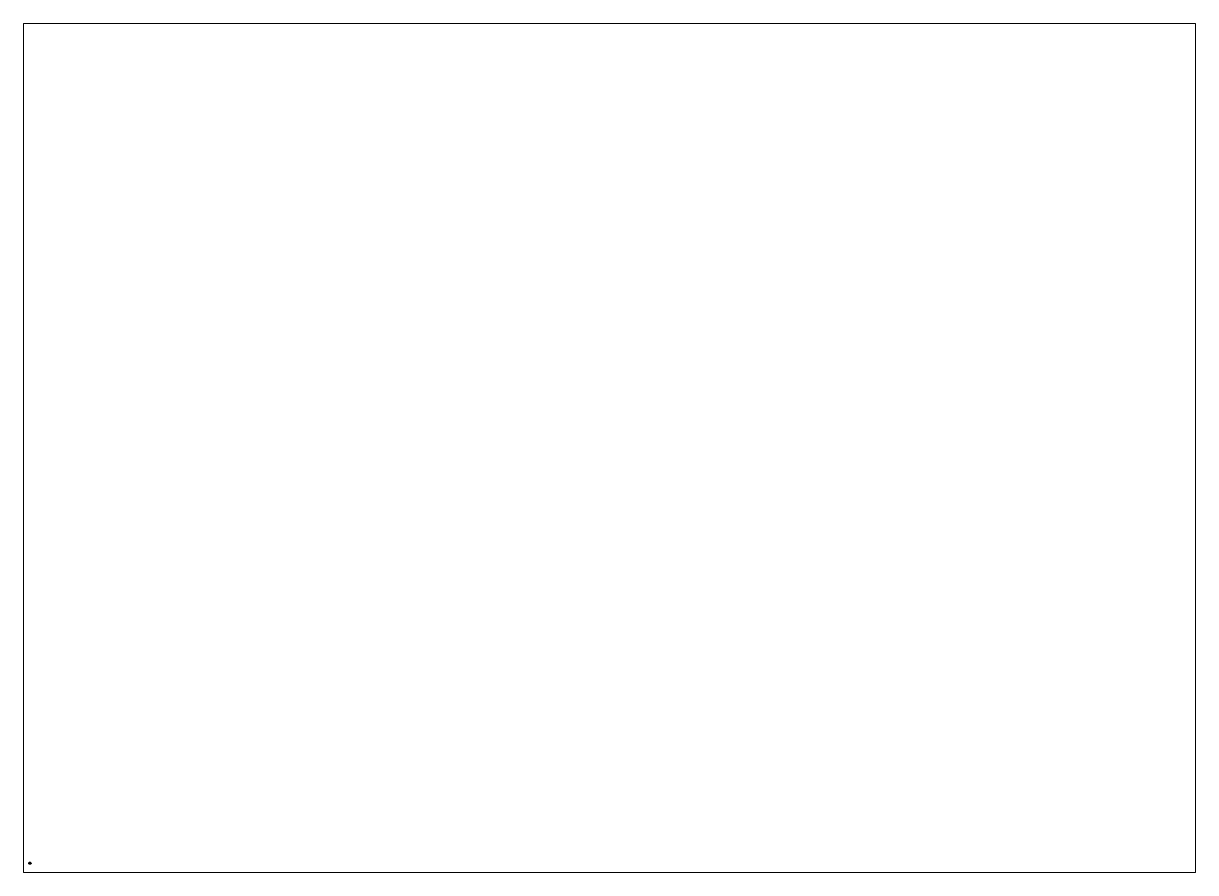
# Paper-space layout 'Layout1' of a CAD drawing. Extents: x 28 to 251, y 20 to 181.
# The model-space entities are those that its viewports show. They can reach past a viewport. Long polylines and large blocks are cut down to what shows.
import ezdxf

# ---------------------------------------------------------------- set-up
doc = ezdxf.new("R2010")
doc.units = 0
doc.layers.get('0').update_dxf_attribs({"linetype": 'CONTINUOUS'})
doc.layers.add('WHEELS', color=2, linetype='CONTINUOUS')

msp = doc.modelspace()

# ---------------------------------------------------------------- linework, layer by layer
at = {"layer": 'WHEELS'}
for points in [[(-0.41, -1.84, 0.98), (-0.36, -1.74, 1.16), (-0.3, -1.73, 1.12), (-0.35, -1.81, 0.97)], [(-0.36, -1.74, 1.16), (-0.41, -1.84, 0.98), (-0.41, -1.94, 1.04), (-0.36, -1.85, 1.22)], [(-0.36, -1.93, 0.8), (-0.41, -1.84, 0.98), (-0.35, -1.81, 0.97), (-0.3, -1.89, 0.81)], [(-0.41, -1.84, 0.98), (-0.36, -1.93, 0.8), (-0.36, -2.04, 0.86), (-0.41, -1.94, 1.04)], [(-0.36, -1.85, 1.22), (-0.41, -1.94, 1.04), (-0.35, -1.97, 1.05), (-0.3, -1.89, 1.21)], [(-0.41, -1.94, 1.04), (-0.36, -2.04, 0.86), (-0.3, -2.05, 0.9), (-0.35, -1.97, 1.05)], [(-0.2, -1.67, 1.3), (-0.36, -1.74, 1.16), (-0.36, -1.85, 1.22), (-0.2, -1.78, 1.35)], [(-0.36, -1.74, 1.16), (-0.2, -1.67, 1.3), (-0.17, -1.67, 1.24), (-0.3, -1.73, 1.12)], [(-0.2, -1.78, 1.35), (-0.36, -1.85, 1.22), (-0.3, -1.89, 1.21), (-0.17, -1.83, 1.32)], [(-0.2, -2, 0.67), (-0.36, -1.93, 0.8), (-0.3, -1.89, 0.81), (-0.17, -1.95, 0.7)], [(-0.36, -1.93, 0.8), (-0.2, -2, 0.67), (-0.2, -2.11, 0.72), (-0.36, -2.04, 0.86)], [(-0.36, -2.04, 0.86), (-0.2, -2.11, 0.72), (-0.17, -2.11, 0.78), (-0.3, -2.05, 0.9)], [(-0.35, -1.81, 0.97), (-0.3, -1.73, 1.12), (-0.24, -1.81, 0.97)], [(-0.3, -1.89, 0.81), (-0.35, -1.81, 0.97), (-0.24, -1.81, 0.97), (-0.12, -1.91, 0.78)], [(-0.3, -1.89, 1.21), (-0.35, -1.97, 1.05), (-0.24, -1.97, 1.05), (-0.12, -1.87, 1.24)], [(-0.35, -1.97, 1.05), (-0.3, -2.05, 0.9), (-0.24, -1.97, 1.05)], [(-0.3, -1.73, 1.12), (-0.17, -1.67, 1.24), (-0.12, -1.71, 1.15), (-0.24, -1.81, 0.97)], [(-0.17, -1.83, 1.32), (-0.3, -1.89, 1.21), (-0.12, -1.87, 1.24)], [(-0.17, -1.95, 0.7), (-0.3, -1.89, 0.81), (-0.12, -1.91, 0.78)], [(-0.3, -2.05, 0.9), (-0.17, -2.11, 0.78), (-0.12, -2.07, 0.87), (-0.24, -1.97, 1.05)], [(-0.24, -1.81, 0.97), (-0.12, -1.71, 1.15), (-0.09, -1.76, 1.12), (-0.18, -1.84, 0.98)], [(-0.12, -1.91, 0.78), (-0.24, -1.81, 0.97), (-0.18, -1.84, 0.98), (-0.09, -1.91, 0.84)], [(-0.12, -1.87, 1.24), (-0.24, -1.97, 1.05), (-0.18, -1.94, 1.04), (-0.09, -1.87, 1.18)], [(-0.24, -1.97, 1.05), (-0.12, -2.07, 0.87), (-0.09, -2.02, 0.9), (-0.18, -1.94, 1.04)], [(0, -1.65, 1.34), (-0.2, -1.67, 1.3), (-0.2, -1.78, 1.35), (0, -1.75, 1.4)], [(-0.2, -1.67, 1.3), (0, -1.65, 1.34), (0, -1.65, 1.28), (-0.17, -1.67, 1.24)], [(0, -1.75, 1.4), (-0.2, -1.78, 1.35), (-0.17, -1.83, 1.32), (0, -1.81, 1.36)], [(0, -2.03, 0.62), (-0.2, -2, 0.67), (-0.17, -1.95, 0.7), (0, -1.97, 0.66)], [(-0.2, -2, 0.67), (0, -2.03, 0.62), (0, -2.13, 0.68), (-0.2, -2.11, 0.72)], [(-0.2, -2.11, 0.72), (0, -2.13, 0.68), (0, -2.13, 0.74), (-0.17, -2.11, 0.78)], [(0.09, -1.76, 1.12), (-0.09, -1.91, 0.84), (-0.18, -1.84, 0.98), (-0.09, -1.76, 1.12)], [(0.09, -2.02, 0.9), (-0.09, -1.87, 1.18), (-0.18, -1.94, 1.04), (-0.09, -2.02, 0.9)], [(-0.17, -1.67, 1.24), (0, -1.65, 1.28), (-0.12, -1.71, 1.15)], [(0, -1.81, 1.36), (-0.17, -1.83, 1.32), (-0.12, -1.87, 1.24), (0.12, -1.87, 1.24)], [(0, -1.97, 0.66), (-0.17, -1.95, 0.7), (-0.12, -1.91, 0.78), (0.12, -1.91, 0.78)], [(-0.17, -2.11, 0.78), (0, -2.13, 0.74), (-0.12, -2.07, 0.87)], [(0, -1.65, 1.28), (0.17, -1.67, 1.24), (0.12, -1.71, 1.15), (-0.12, -1.71, 1.15)], [(-0.12, -1.71, 1.15), (0.12, -1.71, 1.15), (0.09, -1.76, 1.12), (-0.09, -1.76, 1.12)], [(0.12, -1.87, 1.24), (-0.12, -1.87, 1.24), (-0.09, -1.87, 1.18), (0.09, -1.87, 1.18)], [(0.12, -1.91, 0.78), (-0.12, -1.91, 0.78), (-0.09, -1.91, 0.84), (0.09, -1.91, 0.84)], [(-0.12, -2.07, 0.87), (0.12, -2.07, 0.87), (0.09, -2.02, 0.9), (-0.09, -2.02, 0.9)], [(0, -2.13, 0.74), (0.17, -2.11, 0.78), (0.12, -2.07, 0.87), (-0.12, -2.07, 0.87)], [(0.18, -1.84, 0.98), (0.09, -1.91, 0.84), (-0.09, -1.91, 0.84), (0.09, -1.76, 1.12)], [(0.18, -1.94, 1.04), (0.09, -1.87, 1.18), (-0.09, -1.87, 1.18), (0.09, -2.02, 0.9)], [(0.21, -1.67, 1.3), (0, -1.65, 1.34), (0, -1.75, 1.4), (0.21, -1.78, 1.35)], [(0, -1.65, 1.34), (0.21, -1.67, 1.3), (0.17, -1.67, 1.24), (0, -1.65, 1.28)], [(0.21, -1.78, 1.35), (0, -1.75, 1.4), (0, -1.81, 1.36), (0.17, -1.83, 1.32)], [(0.17, -1.83, 1.32), (0, -1.81, 1.36), (0.12, -1.87, 1.24)], [(0.17, -1.95, 0.7), (0, -1.97, 0.66), (0.12, -1.91, 0.78)], [(0.21, -2, 0.67), (0, -2.03, 0.62), (0, -1.97, 0.66), (0.17, -1.95, 0.7)], [(0, -2.03, 0.62), (0.21, -2, 0.67), (0.21, -2.11, 0.72), (0, -2.13, 0.68)], [(0, -2.13, 0.68), (0.21, -2.11, 0.72), (0.17, -2.11, 0.78), (0, -2.13, 0.74)], [(0.12, -1.71, 1.15), (0.24, -1.81, 0.97), (0.18, -1.84, 0.98), (0.09, -1.76, 1.12)], [(0.24, -1.81, 0.97), (0.12, -1.91, 0.78), (0.09, -1.91, 0.84), (0.18, -1.84, 0.98)], [(0.24, -1.97, 1.05), (0.12, -1.87, 1.24), (0.09, -1.87, 1.18), (0.18, -1.94, 1.04)], [(0.12, -2.07, 0.87), (0.24, -1.97, 1.05), (0.18, -1.94, 1.04), (0.09, -2.02, 0.9)], [(0.17, -1.67, 1.24), (0.3, -1.73, 1.12), (0.12, -1.71, 1.15)], [(0.3, -1.73, 1.12), (0.35, -1.81, 0.97), (0.24, -1.81, 0.97), (0.12, -1.71, 1.15)], [(0.3, -1.89, 0.81), (0.17, -1.95, 0.7), (0.12, -1.91, 0.78), (0.24, -1.81, 0.97)], [(0.3, -1.89, 1.21), (0.17, -1.83, 1.32), (0.12, -1.87, 1.24), (0.24, -1.97, 1.05)], [(0.3, -2.05, 0.9), (0.35, -1.97, 1.05), (0.24, -1.97, 1.05), (0.12, -2.07, 0.87)], [(0.17, -2.11, 0.78), (0.3, -2.05, 0.9), (0.12, -2.07, 0.87)], [(0.21, -1.67, 1.3), (0.36, -1.74, 1.16), (0.3, -1.73, 1.12), (0.17, -1.67, 1.24)], [(0.36, -1.85, 1.22), (0.21, -1.78, 1.35), (0.17, -1.83, 1.32), (0.3, -1.89, 1.21)], [(0.36, -1.93, 0.8), (0.21, -2, 0.67), (0.17, -1.95, 0.7), (0.3, -1.89, 0.81)], [(0.21, -2.11, 0.72), (0.36, -2.04, 0.86), (0.3, -2.05, 0.9), (0.17, -2.11, 0.78)], [(0.36, -1.74, 1.16), (0.21, -1.67, 1.3), (0.21, -1.78, 1.35), (0.36, -1.85, 1.22)], [(0.21, -2, 0.67), (0.36, -1.93, 0.8), (0.36, -2.04, 0.86), (0.21, -2.11, 0.72)], [(0.35, -1.81, 0.97), (0.3, -1.89, 0.81), (0.24, -1.81, 0.97)], [(0.35, -1.97, 1.05), (0.3, -1.89, 1.21), (0.24, -1.97, 1.05)], [(0.36, -1.74, 1.16), (0.41, -1.84, 0.98), (0.35, -1.81, 0.97), (0.3, -1.73, 1.12)], [(0.41, -1.84, 0.98), (0.36, -1.93, 0.8), (0.3, -1.89, 0.81), (0.35, -1.81, 0.97)], [(0.41, -1.94, 1.04), (0.36, -1.85, 1.22), (0.3, -1.89, 1.21), (0.35, -1.97, 1.05)], [(0.36, -2.04, 0.86), (0.41, -1.94, 1.04), (0.35, -1.97, 1.05), (0.3, -2.05, 0.9)], [(0.41, -1.84, 0.98), (0.36, -1.74, 1.16), (0.36, -1.85, 1.22), (0.41, -1.94, 1.04)], [(0.36, -1.93, 0.8), (0.41, -1.84, 0.98), (0.41, -1.94, 1.04), (0.36, -2.04, 0.86)]]:
    msp.add_3dface(points, dxfattribs=at)

psp = doc.layouts.get("Layout1")

# ---------------------------------------------------------------- viewports
at = {"layer": '0'}
psp.add_viewport(center=(139.22, 100.81), size=(222.76, 161.29), view_center_point=(210, 148.5), view_height=307.4901, dxfattribs=at)

doc.saveas('drawing.dxf')
